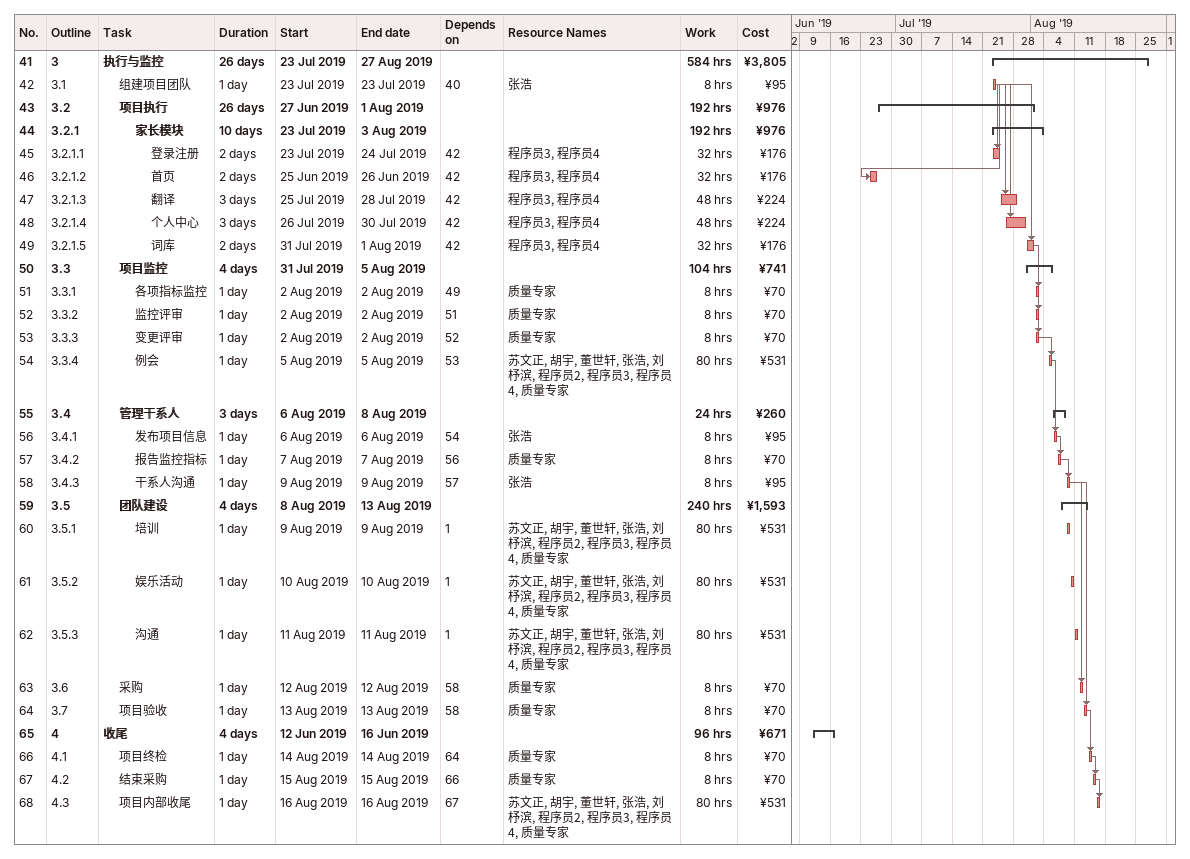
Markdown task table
| ID | WBS | Task | Duration | Start | Finish | Predecessors | Resources | Work (h) | Cost (¥) |
|---|---|---|---|---|---|---|---|---|---|
| 41 | 3 | **执行与监控** | 26d | 2019-07-23 | 2019-08-27 |  |  | 584 | 3805 |
| 42 | 3.1 | 组建项目团队 | 1d | 2019-07-23 | 2019-07-23 | 40 | 张浩 | 8 | 95 |
| 43 | 3.2 | **项目执行** | 26d | 2019-06-27 | 2019-08-01 |  |  | 192 | 976 |
| 44 | 3.2.1 | **家长模块** | 10d | 2019-07-23 | 2019-08-03 |  |  | 192 | 976 |
| 45 | 3.2.1.1 | 登录注册 | 2d | 2019-07-23 | 2019-07-24 | 42 | 程序员3, 程序员4 | 32 | 176 |
| 46 | 3.2.1.2 | 首页 | 2d | 2019-06-25 | 2019-06-26 | 42 | 程序员3, 程序员4 | 32 | 176 |
| 47 | 3.2.1.3 | 翻译 | 3d | 2019-07-25 | 2019-07-28 | 42 | 程序员3, 程序员4 | 48 | 224 |
| 48 | 3.2.1.4 | 个人中心 | 3d | 2019-07-26 | 2019-07-30 | 42 | 程序员3, 程序员4 | 48 | 224 |
| 49 | 3.2.1.5 | 词库 | 2d | 2019-07-31 | 2019-08-01 | 42 | 程序员3, 程序员4 | 32 | 176 |
| 50 | 3.3 | **项目监控** | 4d | 2019-07-31 | 2019-08-05 |  |  | 104 | 741 |
| 51 | 3.3.1 | 各项指标监控 | 1d | 2019-08-02 | 2019-08-02 | 49 | 质量专家 | 8 | 70 |
| 52 | 3.3.2 | 监控评审 | 1d | 2019-08-02 | 2019-08-02 | 51 | 质量专家 | 8 | 70 |
| 53 | 3.3.3 | 变更评审 | 1d | 2019-08-02 | 2019-08-02 | 52 | 质量专家 | 8 | 70 |
| 54 | 3.3.4 | 例会 | 1d | 2019-08-05 | 2019-08-05 | 53 | 苏文正, 胡宇, 董世轩, 张浩, 刘杼滨, 程序员2, 程序员3, 程序员4, 质量专家 | 80 | 531 |
| 55 | 3.4 | **管理干系人** | 3d | 2019-08-06 | 2019-08-08 |  |  | 24 | 260 |
| 56 | 3.4.1 | 发布项目信息 | 1d | 2019-08-06 | 2019-08-06 | 54 | 张浩 | 8 | 95 |
| 57 | 3.4.2 | 报告监控指标 | 1d | 2019-08-07 | 2019-08-07 | 56 | 质量专家 | 8 | 70 |
| 58 | 3.4.3 | 干系人沟通 | 1d | 2019-08-09 | 2019-08-09 | 57 | 张浩 | 8 | 95 |
| 59 | 3.5 | **团队建设** | 4d | 2019-08-08 | 2019-08-13 |  |  | 240 | 1593 |
| 60 | 3.5.1 | 培训 | 1d | 2019-08-09 | 2019-08-09 | 1 | 苏文正, 胡宇, 董世轩, 张浩, 刘杼滨, 程序员2, 程序员3, 程序员4, 质量专家 | 80 | 531 |
| 61 | 3.5.2 | 娱乐活动 | 1d | 2019-08-10 | 2019-08-10 | 1 | 苏文正, 胡宇, 董世轩, 张浩, 刘杼滨, 程序员2, 程序员3, 程序员4, 质量专家 | 80 | 531 |
| 62 | 3.5.3 | 沟通 | 1d | 2019-08-11 | 2019-08-11 | 1 | 苏文正, 胡宇, 董世轩, 张浩, 刘杼滨, 程序员2, 程序员3, 程序员4, 质量专家 | 80 | 531 |
| 63 | 3.6 | 采购 | 1d | 2019-08-12 | 2019-08-12 | 58 | 质量专家 | 8 | 70 |
| 64 | 3.7 | 项目验收 | 1d | 2019-08-13 | 2019-08-13 | 58 | 质量专家 | 8 | 70 |
| 65 | 4 | **收尾** | 4d | 2019-06-12 | 2019-06-16 |  |  | 96 | 671 |
| 66 | 4.1 | 项目终检 | 1d | 2019-08-14 | 2019-08-14 | 64 | 质量专家 | 8 | 70 |
| 67 | 4.2 | 结束采购 | 1d | 2019-08-15 | 2019-08-15 | 66 | 质量专家 | 8 | 70 |
| 68 | 4.3 | 项目内部收尾 | 1d | 2019-08-16 | 2019-08-16 | 67 | 苏文正, 胡宇, 董世轩, 张浩, 刘杼滨, 程序员2, 程序员3, 程序员4, 质量专家 | 80 | 531 |
